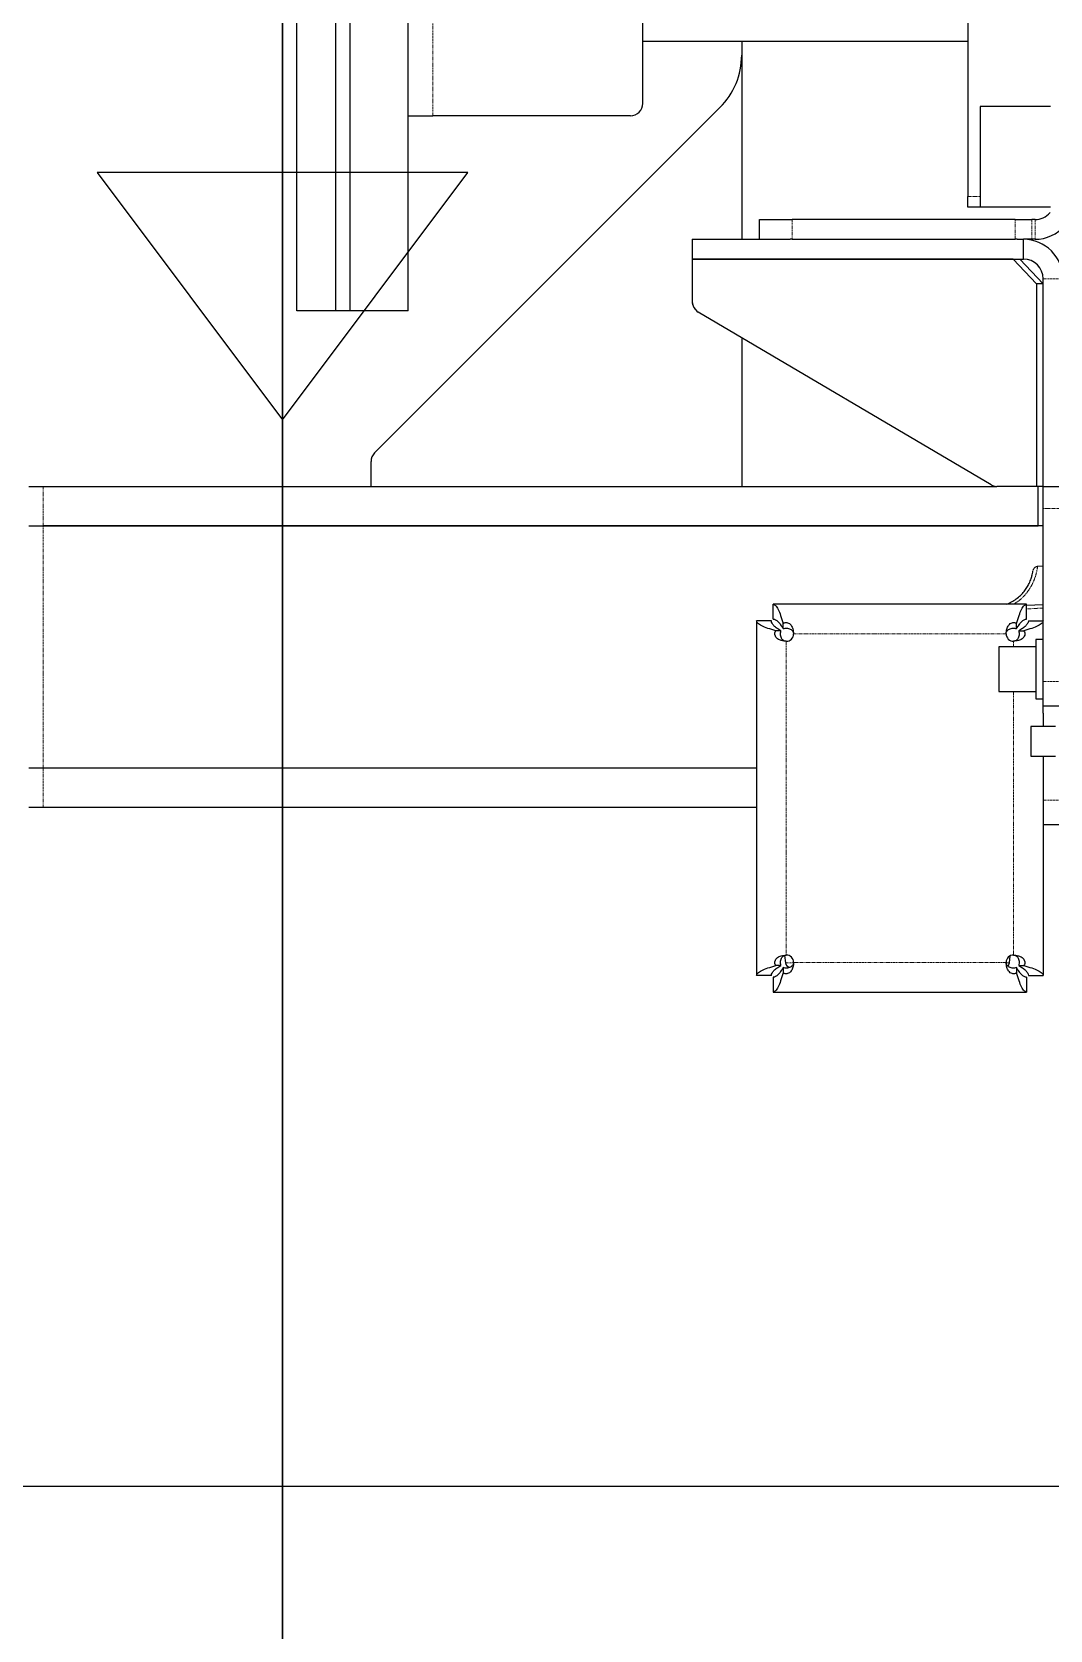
# Model space of a CAD drawing. Header units: millimetres. Extents: x -18594 to 273470, y -238787 to 48452.
# Drawn here: x 68400 to 68812, y -115911 to -115264 of the extents above; entities that cross this region are included whole.
import ezdxf

# ---------------------------------------------------------------- set-up
doc = ezdxf.new("R2010")
doc.units = ezdxf.units.MM
doc.linetypes.add('Xref AGV layout$0$PHANTOM', pattern=[2.5, 1.25, -0.25, 0.25, -0.25, 0.25, -0.25])
doc.layers.add('AM_BOR', color=4, linetype='Continuous', lineweight=25)
doc.layers.add('Xref AGV layout$0$Ndc8_F_Moderate', color=5, linetype='Continuous', true_color=0x0000ff)
doc.layers.add('Xref AGV layout$0$Ndc8_InAdjust_HOP', color=1, linetype='Continuous', true_color=0xff0000)

# ---------------------------------------------------------------- blocks, each defined once
blk = doc.blocks.new('Xref AGV layout$0$A$C343F789C')
at = {"color": 7, "linetype": 'Continuous', "lineweight": 25}
for p, q in [((2807.93, 545.88), (2807.93, 810.38)), ((2813.76, 545.88), (2813.76, 810.38)), ((2792.17, 545.88), (2792.17, 775.38)), ((2837.17, 545.88), (2837.17, 753.29)), ((2932.17, 629.88), (2932.17, 719.88)), ((3063.67, 703.58), (3063.67, 592.18)), ((3063.67, 654.88), (2932.17, 654.88)), ((2972.17, 654.88), (2972.17, 574.88)), ((2823.63, 488.42), (2963.38, 628.17)), ((3097.17, 628.67), (3068.67, 628.67)), ((3068.67, 628.67), (3068.67, 592.18)), ((2837.17, 624.88), (2847.17, 624.88)), ((2927.17, 624.88), (2847.17, 624.88)), ((3063.67, 587.88), (3063.67, 592.18)), ((3068.67, 592.18), (3068.67, 587.88)), ((2979.4, 574.88), (2979.4, 582.88)), ((2979.4, 582.88), (2992.56, 582.88)), ((3082.79, 582.88), (2992.56, 582.88)), ((3068.67, 587.88), (3063.67, 587.88)), ((3097.17, 587.88), (3068.67, 587.88)), ((3082.79, 582.88), (3089.64, 582.88)), ((3090.86, 582.88), (3089.64, 582.88)), ((2952.17, 574.88), (2952.17, 566.88)), ((2952.17, 574.88), (2991.72, 574.88)), ((2992.56, 574.88), (2991.72, 574.88)), ((2992.56, 574.88), (3082.79, 574.88)), ((3083.65, 574.88), (3082.79, 574.88)), ((3083.65, 574.88), (3086.17, 574.88)), ((3089.64, 574.88), (3086.17, 574.88)), ((3086.17, 566.88), (3086.17, 574.88)), ((3090.86, 574.88), (3089.64, 574.88)), ((2952.17, 566.88), (3086.17, 566.88)), ((2952.17, 566.88), (2952.17, 549.83)), ((3082.04, 566.88), (2952.17, 566.88)), ((3091.43, 556.88), (3082.04, 566.88)), ((3084.77, 566.88), (3094.17, 556.88)), ((3094.17, 556.88), (3091.43, 556.88)), ((3091.43, 556.88), (3091.43, 474.88)), ((3094.17, 474.88), (3094.17, 558.88)), ((2807.93, 545.88), (2792.17, 545.88)), ((2813.76, 545.88), (2807.93, 545.88)), ((2837.17, 545.88), (2813.76, 545.88)), ((3073.11, 475.51), (2954.59, 545.45)), ((2972.17, 535.08), (2972.17, 474.88)), ((2822.17, 474.88), (2822.17, 484.88)), ((2683.64, 474.88), (2689.55, 474.88)), ((2689.55, 474.88), (3075.38, 474.88)), ((3091.43, 474.88), (3075.38, 474.88)), ((3094.17, 474.88), (3091.43, 474.88)), ((3092.17, 458.88), (3092.17, 474.88)), ((3094.17, 465.88), (3094.17, 474.88)), ((3094.17, 474.88), (3102.17, 474.88)), ((3094.17, 395.88), (3094.17, 465.88)), ((2683.64, 458.88), (2689.55, 458.88)), ((2689.55, 458.88), (3092.17, 458.88)), ((3094.17, 458.88), (2689.55, 458.88)), ((3094.17, 442.54), (3091.89, 442.42)), ((3087.46, 427.18), (2984.88, 427.18)), ((2984.88, 421.18), (2984.88, 427.18)), ((3087.46, 421.18), (3087.46, 427.18)), ((3087.46, 426.73), (3094.17, 427.09)), ((2978.17, 420.48), (2978.17, 276.89)), ((2984.17, 420.48), (2978.17, 420.48)), ((3088.17, 420.48), (3094.17, 420.48)), ((2988.06, 416.39), (2985.95, 416.39)), ((2988.96, 417.29), (2988.96, 419.4)), ((3083.38, 417.29), (3083.38, 419.4)), ((3084.28, 416.39), (3086.38, 416.39)), ((3091.17, 409.88), (3076.17, 409.88)), ((3076.17, 409.88), (3076.17, 391.88)), ((3094.17, 412.88), (3091.17, 412.88)), ((3091.17, 412.88), (3091.17, 388.88)), ((3094.17, 385.88), (3094.17, 395.88)), ((3076.17, 391.88), (3091.17, 391.88)), ((3091.17, 388.88), (3094.17, 388.88)), ((3101.84, 385.88), (3094.17, 385.88)), ((3094.17, 383.02), (3094.17, 385.88)), ((3094.17, 383.02), (3094.17, 377.68)), ((3099.17, 377.68), (3089.17, 377.68)), ((3089.17, 377.68), (3089.17, 365.68)), ((3089.17, 365.68), (3099.17, 365.68)), ((3094.17, 365.68), (3094.17, 276.89)), ((2689.55, 360.88), (2683.64, 360.88)), ((2978.17, 360.88), (2689.55, 360.88)), ((2689.55, 344.88), (2683.64, 344.88)), ((2978.17, 344.88), (2689.55, 344.88)), ((3102.17, 337.88), (3094.17, 337.88)), ((2989.51, 285.01), (2989.83, 282.04)), ((3080.51, 282.04), (3080.81, 284.86)), ((2988.06, 280.97), (2985.95, 280.97)), ((2988.96, 280.08), (2988.96, 277.97)), ((3083.38, 280.08), (3083.38, 277.97)), ((3084.28, 280.97), (3086.38, 280.97)), ((2984.17, 276.89), (2978.17, 276.89)), ((2984.88, 276.18), (2984.88, 270.18)), ((3087.46, 276.18), (3087.46, 270.18)), ((3088.17, 276.89), (3094.17, 276.89)), ((2984.88, 270.18), (3087.46, 270.18))]:
    blk.add_line(p, q, dxfattribs=at)
at = {"color": 8, "linetype": 'Xref AGV layout$0$PHANTOM', "lineweight": 18}
for p, q in [((2847.17, 624.88), (2847.17, 724.88)), ((3063.67, 592.18), (3068.67, 592.18)), ((2992.56, 582.88), (2992.56, 574.88)), ((3082.79, 574.88), (3082.79, 582.88)), ((3089.64, 582.88), (3089.64, 574.88)), ((3090.86, 582.88), (3090.86, 574.88)), ((3094.17, 558.88), (3102.17, 558.88)), ((2689.55, 458.88), (2689.55, 474.88)), ((3101.54, 465.88), (3094.17, 465.88)), ((2689.55, 360.88), (2689.55, 458.88)), ((3094.17, 425.64), (3087.46, 425.27)), ((3079.17, 415.18), (2993.17, 415.18)), ((2990.17, 412.18), (2990.17, 285.18)), ((3082.17, 409.88), (3082.17, 412.18)), ((3094.17, 395.88), (3101.84, 395.88)), ((3082.17, 285.18), (3082.17, 391.88)), ((2689.55, 360.88), (2689.55, 344.88)), ((3094.17, 347.88), (3102.17, 347.88)), ((2989.83, 282.04), (2993.06, 282.04)), ((2993.17, 282.18), (3079.17, 282.18)), ((3079.35, 282.04), (3080.51, 282.04))]:
    blk.add_line(p, q, dxfattribs=at)
at = {"color": 7, "linetype": 'Continuous', "lineweight": 25}
for centre, radius, start, end in [((2942.17, 649.38), 30, 315, 0), ((2927.17, 629.88), 5, 270, 0), ((3090.86, 590.88), 8, 270, 319.56076), ((3090.86, 590.88), 16, 270, 319.56076), ((3086.17, 558.88), 16, 0, 90), ((3086.17, 558.88), 8, 0, 90), ((2957.22, 549.77), 5.06, 179.34724, 238.57284), ((2957.17, 549.74), 5, 180, 222.2693), ((2827.17, 484.88), 5, 135, 180), ((3075.39, 479.36), 4.48, 239.31002, 269.90198), ((2990.17, 415.18), 3, 270, 0), ((3082.17, 415.18), 3, 180, 270), ((2990.17, 282.18), 3, 0, 90), ((3082.17, 282.18), 3, 90, 180), ((2991.82, 282.25), 2, 186.00321, 269.59701), ((3078.52, 282.25), 2, 310.91075, 353.98507)]:
    blk.add_arc(centre, radius, start, end, dxfattribs=at)
for points, knots in [([(3079.37, 427.18), (3080.03, 427.47), (3081.4, 428.06), (3083.3, 429.29), (3085.02, 430.74), (3086.49, 432.36), (3087.64, 434), (3088.63, 435.81), (3089.34, 437.6), (3089.76, 439.18), (3089.96, 440.2), (3090.02, 440.7), (3090.02, 440.65), (3090.02, 440.63)], [0, 0, 0, 0, 0.071721, 0.147577, 0.226824, 0.306065, 0.387239, 0.468482, 0.587282, 0.706308, 0.830175, 0.954101, 1, 1, 1, 1]), ([(3091.89, 442.39), (3091.78, 442.39), (3091.47, 442.39), (3091.02, 442.19), (3090.62, 441.89), (3090.35, 441.57), (3090.19, 441.28), (3090.11, 441.07), (3090.09, 440.99), (3090.08, 440.97)], [0, 0, 0, 0, 0.134378, 0.373085, 0.571713, 0.73942, 0.876734, 0.9796, 1, 1, 1, 1]), ([(2984.88, 427.18), (2985.22, 427.08), (2985.9, 426.86), (2986.92, 425.18), (2987.94, 422.69), (2988.62, 420.5), (2988.96, 419.4)], [0, 0, 0, 0, 0.2499976, 0.5000029, 0.7499989, 1, 1, 1, 1]), ([(3083.38, 419.4), (3083.72, 420.5), (3084.4, 422.69), (3085.42, 425.18), (3086.44, 426.86), (3087.12, 427.08), (3087.46, 427.18)], [0, 0, 0, 0, 0.250001, 0.499997, 0.750002, 1, 1, 1, 1]), ([(2985.95, 416.39), (2984.86, 416.73), (2982.66, 417.41), (2980.17, 418.43), (2978.49, 419.45), (2978.27, 420.14), (2978.17, 420.48)], [0, 0, 0, 0, 0.25, 0.499998, 0.750002, 1, 1, 1, 1]), ([(2988.06, 416.39), (2987.51, 416.73), (2986.41, 417.41), (2985.17, 418.43), (2984.33, 419.45), (2984.22, 420.14), (2984.17, 420.48)], [0, 0, 0, 0, 0.250002, 0.500005, 0.750001, 1, 1, 1, 1]), ([(2984.88, 421.18), (2985.22, 421.13), (2985.9, 421.02), (2986.92, 420.18), (2987.94, 418.94), (2988.62, 417.84), (2988.96, 417.29)], [0, 0, 0, 0, 0.249998, 0.499998, 0.749997, 1, 1, 1, 1]), ([(3083.38, 417.29), (3083.72, 417.84), (3084.4, 418.94), (3085.42, 420.18), (3086.44, 421.02), (3087.12, 421.13), (3087.46, 421.18)], [0, 0, 0, 0, 0.250004, 0.500002, 0.750002, 1, 1, 1, 1]), ([(3088.17, 420.48), (3088.11, 420.14), (3088.01, 419.45), (3087.17, 418.43), (3085.92, 417.41), (3084.82, 416.73), (3084.28, 416.39)], [0, 0, 0, 0, 0.249999, 0.499995, 0.749999, 1, 1, 1, 1]), ([(3094.17, 420.48), (3094.06, 420.14), (3093.85, 419.45), (3092.17, 418.43), (3089.68, 417.41), (3087.48, 416.73), (3086.38, 416.39)], [0, 0, 0, 0, 0.249998, 0.500002, 0.749999, 1, 1, 1, 1]), ([(2990.17, 412.18), (2989.5, 412.24), (2988.27, 412.33), (2986.86, 412.99), (2986.02, 413.79), (2985.67, 414.49), (2985.56, 415.08), (2985.62, 415.7), (2985.82, 416.11), (2985.95, 416.39)], [0, 0, 0, 0, 0.269613, 0.498179, 0.631102, 0.749463, 0.813629, 0.874153, 1, 1, 1, 1]), ([(2990.17, 412.18), (2989.99, 412.2), (2989.65, 412.24), (2989.17, 412.45), (2988.76, 412.76), (2988.38, 413.23), (2988.07, 413.85), (2987.88, 414.66), (2987.85, 415.53), (2987.99, 416.11), (2988.06, 416.39)], [0, 0, 0, 0, 0.09716, 0.190041, 0.283883, 0.383787, 0.523747, 0.671038, 0.838832, 1, 1, 1, 1]), ([(2988.96, 419.4), (2989.23, 419.54), (2989.64, 419.75), (2990.27, 419.78), (2990.87, 419.69), (2991.56, 419.33), (2992.35, 418.51), (2992.97, 417.09), (2993.1, 415.87), (2993.17, 415.18)], [0, 0, 0, 0, 0.1246509, 0.1880242, 0.2510893, 0.3693716, 0.50189, 0.7215959, 1, 1, 1, 1]), ([(2988.96, 417.29), (2989.24, 417.36), (2989.82, 417.5), (2990.69, 417.47), (2991.5, 417.28), (2992.11, 416.98), (2992.56, 416.6), (2992.86, 416.2), (2993.07, 415.72), (2993.14, 415.37), (2993.17, 415.18)], [0, 0, 0, 0, 0.1592915, 0.329908, 0.4773824, 0.6171186, 0.7105194, 0.8025093, 0.8976321, 1, 1, 1, 1]), ([(3079.17, 415.18), (3079.22, 415.85), (3079.32, 417.08), (3079.98, 418.49), (3080.77, 419.33), (3081.47, 419.68), (3082.07, 419.79), (3082.69, 419.73), (3083.1, 419.53), (3083.38, 419.4)], [0, 0, 0, 0, 0.269615, 0.498185, 0.631104, 0.749462, 0.81363, 0.874155, 1, 1, 1, 1]), ([(3079.17, 415.18), (3079.19, 415.36), (3079.23, 415.7), (3079.43, 416.18), (3079.75, 416.59), (3080.21, 416.97), (3080.84, 417.28), (3081.64, 417.47), (3082.51, 417.5), (3083.09, 417.36), (3083.38, 417.29)], [0, 0, 0, 0, 0.097161, 0.19004, 0.283887, 0.383795, 0.523752, 0.671036, 0.838835, 1, 1, 1, 1]), ([(3086.38, 416.39), (3086.52, 416.12), (3086.74, 415.71), (3086.77, 415.08), (3086.67, 414.48), (3086.32, 413.79), (3085.5, 413), (3084.08, 412.38), (3082.85, 412.25), (3082.17, 412.18)], [0, 0, 0, 0, 0.124649, 0.188024, 0.251086, 0.369376, 0.50189, 0.721594, 1, 1, 1, 1]), ([(3084.28, 416.39), (3084.35, 416.11), (3084.49, 415.53), (3084.46, 414.66), (3084.27, 413.85), (3083.96, 413.24), (3083.59, 412.79), (3083.18, 412.49), (3082.7, 412.28), (3082.35, 412.21), (3082.17, 412.18)], [0, 0, 0, 0, 0.159289, 0.329905, 0.477391, 0.617117, 0.710521, 0.802511, 0.897634, 1, 1, 1, 1]), ([(2985.95, 280.97), (2985.81, 281.25), (2985.6, 281.66), (2985.57, 282.29), (2985.66, 282.88), (2986.02, 283.58), (2986.84, 284.36), (2988.26, 284.99), (2989.48, 285.11), (2990.17, 285.18)], [0, 0, 0, 0, 0.124649, 0.188024, 0.251087, 0.36937, 0.501889, 0.721595, 1, 1, 1, 1]), ([(2988.06, 280.97), (2987.99, 281.25), (2987.85, 281.83), (2987.88, 282.71), (2988.07, 283.51), (2988.37, 284.13), (2988.75, 284.58), (2989.15, 284.88), (2989.63, 285.09), (2989.99, 285.15), (2990.17, 285.18)], [0, 0, 0, 0, 0.159289, 0.329907, 0.477382, 0.617119, 0.710522, 0.802513, 0.897633, 1, 1, 1, 1]), ([(3082.17, 285.18), (3082.83, 285.13), (3084.06, 285.03), (3085.48, 284.38), (3086.32, 283.58), (3086.67, 282.88), (3086.77, 282.29), (3086.72, 281.66), (3086.52, 281.25), (3086.38, 280.97)], [0, 0, 0, 0, 0.269614, 0.498184, 0.631101, 0.749462, 0.813629, 0.874153, 1, 1, 1, 1]), ([(3082.17, 285.18), (3082.34, 285.16), (3082.69, 285.12), (3083.16, 284.92), (3083.57, 284.6), (3083.95, 284.14), (3084.27, 283.51), (3084.46, 282.71), (3084.48, 281.84), (3084.34, 281.26), (3084.28, 280.97)], [0, 0, 0, 0, 0.097163, 0.19004, 0.283889, 0.383793, 0.523745, 0.671036, 0.838831, 1, 1, 1, 1]), ([(2978.17, 276.89), (2978.27, 277.23), (2978.49, 277.91), (2980.17, 278.93), (2982.66, 279.95), (2984.86, 280.63), (2985.95, 280.97)], [0, 0, 0, 0, 0.2499971, 0.5000023, 0.7499995, 1, 1, 1, 1]), ([(2984.17, 276.89), (2984.22, 277.23), (2984.33, 277.91), (2985.17, 278.93), (2986.41, 279.95), (2987.51, 280.63), (2988.06, 280.97)], [0, 0, 0, 0, 0.2499959, 0.4999952, 0.7499984, 1, 1, 1, 1]), ([(2988.96, 280.08), (2988.62, 279.53), (2987.94, 278.43), (2986.92, 277.18), (2985.9, 276.34), (2985.22, 276.24), (2984.88, 276.18)], [0, 0, 0, 0, 0.249999, 0.499999, 0.750001, 1, 1, 1, 1]), ([(2993.17, 282.18), (2993.11, 281.52), (2993.02, 280.29), (2992.36, 278.88), (2991.56, 278.03), (2990.86, 277.68), (2990.27, 277.58), (2989.65, 277.63), (2989.24, 277.83), (2988.96, 277.97)], [0, 0, 0, 0, 0.2696156, 0.4981862, 0.6311057, 0.7494647, 0.813633, 0.874158, 1, 1, 1, 1]), ([(2993.17, 282.18), (2993.15, 282.01), (2993.11, 281.66), (2992.9, 281.19), (2992.59, 280.78), (2992.13, 280.4), (2991.5, 280.08), (2990.7, 279.89), (2989.82, 279.87), (2989.24, 280.01), (2988.96, 280.08)], [0, 0, 0, 0, 0.097172, 0.190041, 0.283888, 0.383797, 0.523754, 0.671038, 0.838837, 1, 1, 1, 1]), ([(3083.38, 277.97), (3083.1, 277.83), (3082.69, 277.61), (3082.07, 277.58), (3081.47, 277.68), (3080.77, 278.03), (3079.99, 278.85), (3079.36, 280.27), (3079.24, 281.5), (3079.17, 282.18)], [0, 0, 0, 0, 0.124649, 0.188022, 0.251087, 0.369369, 0.501888, 0.721587, 1, 1, 1, 1]), ([(3083.38, 280.08), (3083.1, 280.01), (3082.52, 279.86), (3081.64, 279.9), (3080.84, 280.08), (3080.22, 280.39), (3079.77, 280.76), (3079.47, 281.17), (3079.26, 281.65), (3079.2, 282), (3079.17, 282.18)], [0, 0, 0, 0, 0.15929, 0.329906, 0.477381, 0.617118, 0.710519, 0.802509, 0.897632, 1, 1, 1, 1]), ([(3087.46, 276.18), (3087.12, 276.24), (3086.44, 276.34), (3085.42, 277.18), (3084.4, 278.43), (3083.72, 279.53), (3083.38, 280.08)], [0, 0, 0, 0, 0.249999, 0.5, 0.750001, 1, 1, 1, 1]), ([(3084.28, 280.97), (3084.82, 280.63), (3085.92, 279.95), (3087.17, 278.93), (3088.01, 277.91), (3088.11, 277.23), (3088.17, 276.89)], [0, 0, 0, 0, 0.250001, 0.500005, 0.750004, 1, 1, 1, 1]), ([(3086.38, 280.97), (3087.48, 280.63), (3089.68, 279.95), (3092.17, 278.93), (3093.85, 277.91), (3094.06, 277.23), (3094.17, 276.89)], [0, 0, 0, 0, 0.2500008, 0.4999979, 0.7500029, 1, 1, 1, 1]), ([(2988.96, 277.97), (2988.62, 276.87), (2987.94, 274.67), (2986.92, 272.18), (2985.9, 270.5), (2985.22, 270.29), (2984.88, 270.18)], [0, 0, 0, 0, 0.249998, 0.499998, 0.750002, 1, 1, 1, 1]), ([(3087.46, 270.18), (3087.12, 270.29), (3086.44, 270.5), (3085.42, 272.18), (3084.4, 274.67), (3083.72, 276.87), (3083.38, 277.97)], [0, 0, 0, 0, 0.249998, 0.500002, 0.750002, 1, 1, 1, 1])]:
    blk.add_open_spline(points, degree=3, knots=knots, dxfattribs=at)
at = {"color": 8, "linetype": 'Xref AGV layout$0$PHANTOM', "lineweight": 18}
blk.add_open_spline([(3091.89, 442.34), (3091.89, 442.36), (3091.9, 442.43), (3091.82, 441.83), (3091.61, 440.58), (3091.13, 438.66), (3090.34, 436.49), (3089.24, 434.3), (3087.96, 432.32), (3086.32, 430.37), (3084.42, 428.54), (3082.84, 427.63), (3082.07, 427.18)], degree=3, knots=[0, 0, 0, 0, 0.05395, 0.180881, 0.311549, 0.435897, 0.564792, 0.652235, 0.74198, 0.82757, 0.915758, 1, 1, 1, 1], dxfattribs=at)
blk = doc.blocks.new('Xref AGV layout$0$Double AGV')
blk.add_lwpolyline([(31012.9, -233311.98), (37805.7, -233311.98), (37805.7, -235469.58), (31012.9, -235469.58)], close=True)
at = {"rotation": 180}
blk.add_blockref('Xref AGV layout$0$A$C343F789C', (37738.25, -233241.91), dxfattribs=at)
blk = doc.blocks.new('Xref AGV layout')
at = {"layer": 'Xref AGV layout$0$Ndc8_F_Moderate'}
for points in [[(68501, -113478), (68501, -116069)], [(68501, -115421), (68576, -115321), (68426, -115321), (68501, -115421)]]:
    blk.add_lwpolyline(points, dxfattribs=at)
at = {"layer": 'Xref AGV layout$0$Ndc8_InAdjust_HOP'}
blk.add_lwpolyline([(68501, -116069), (68501, -113478)], dxfattribs=at)
at = {"rotation": 180}
blk.add_blockref('Xref AGV layout$0$Double AGV', (103452.9, -349164.78), dxfattribs=at)

msp = doc.modelspace()

# ---------------------------------------------------------------- block references
at = {"layer": 'AM_BOR'}
msp.add_blockref('Xref AGV layout', (0, 0), dxfattribs=at)

doc.saveas('drawing.dxf')
